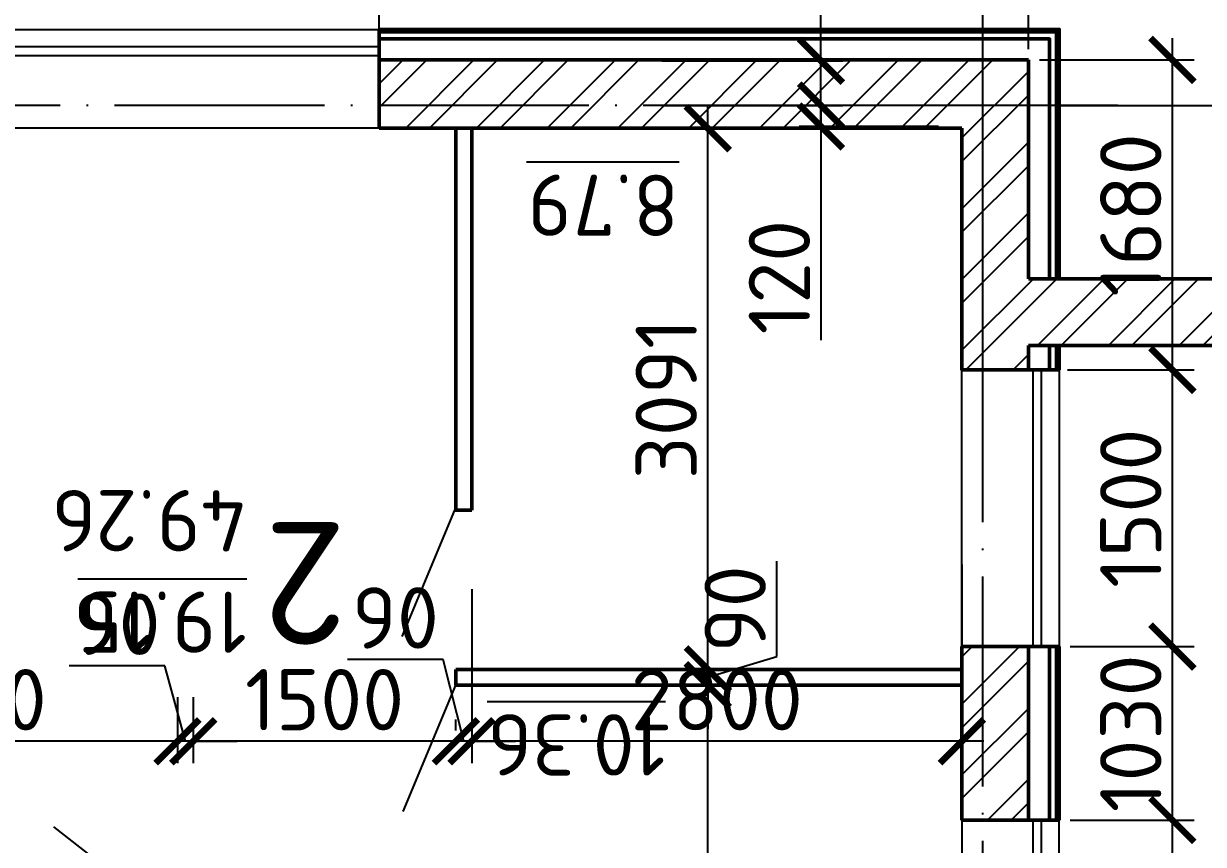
# Model space of a CAD drawing. Header units: millimetres. Extents: x -121275 to -95372, y 16759 to 40426.
# Drawn here: x -119839.7 to -119772.4, y 38828.5 to 38875.3 of the extents above; entities that cross this region are included whole.
import ezdxf

# ---------------------------------------------------------------- set-up
doc = ezdxf.new("R2010")
doc.units = ezdxf.units.MM
doc.header["$LTSCALE"] = 0.5
doc.linetypes.add('ACAD_ISO04W100', pattern=[30, 24, -3, 0, -3])
for name, color, linetype in [('оси', 7, 'ACAD_ISO04W100'), ('размеры', 7, 'Continuous'), ('тонкие', 7, 'Continuous')]:
    doc.layers.add(name, color=color, linetype=linetype)
doc.layers.add('построения', color=6, linetype='Continuous', lineweight=25)
doc.layers.add('ТОНКИЕе', color=7, linetype='Continuous', lineweight=25)
doc.styles.add('Наклонный', font='isocpeur.ttf', dxfattribs={"height": 3.5})
doc.dimstyles.new('СТРОИТЕЛЬНЫЙ', dxfattribs={"dimtxt": 3.5, "dimasz": 2.5, "dimexe": 1.25, "dimexo": 0.625, "dimtad": 1, "dimdec": 0, "dimlfac": 100, "dimdsep": 46, "dimtxsty": 'Наклонный', "dimblk1": 'ARCHTICK', "dimblk2": 'ARCHTICK', "dimsah": 1, "dimcen": 0, "dimdle": 1.25, "dimadec": 0, "dimazin": 0, "dimtfac": 0.75, "dimtdec": 0, "dimtmove": 0, "dimatfit": 3, "dimldrblk": 'ARCHTICK', "dimfxl": 1, "dimtolj": 1, "dimtzin": 0, "dimarcsym": 0})

# ---------------------------------------------------------------- blocks, each defined once
blk = doc.blocks.new('_ArchTick')
at = {"color": 0, "linetype": 'ByBlock', "const_width": 0.15}
blk.add_lwpolyline([(-0.5, -0.5), (0.5, 0.5)], dxfattribs=at)
blk = doc.blocks.new('*D1288')
at = {"layer": 'Defpoints', "color": 0, "transparency": 16777216}
for p in [(-119856.941, 38897.328), (-119856.941, 38854.06), (-119784.941, 38854.06)]:
    blk.add_point(p, dxfattribs=at)
at = {"layer": 'размеры', "color": 0, "lineweight": -2, "transparency": 16777216}
for p, q in [((-119856.941, 38854.685), (-119856.941, 38898.578)), ((-119784.941, 38854.685), (-119784.941, 38898.578)), ((-119783.691, 38897.328), (-119858.191, 38897.328))]:
    blk.add_line(p, q, dxfattribs=at)
at = {"layer": 'размеры', "color": 0, "lineweight": -2, "transparency": 16777216, "xscale": 2.5, "yscale": 2.5, "zscale": 2.5, "rotation": 180}
blk.add_blockref('_ArchTick', (-119856.941, 38897.328), dxfattribs=at)
at = {"layer": 'размеры', "color": 0, "lineweight": -2, "transparency": 16777216, "xscale": 2.5, "yscale": 2.5, "zscale": 2.5}
blk.add_blockref('_ArchTick', (-119784.941, 38897.328), dxfattribs=at)
at = {"layer": 'размеры', "color": 0, "transparency": 16777216, "insert": (-119820.941, 38899.703), "char_height": 3.5, "attachment_point": 5, "style": 'Наклонный'}
blk.add_mtext('\\A1;7200', dxfattribs=at)
blk = doc.blocks.new('*D1293')
at = {"layer": 'Defpoints', "color": 0, "transparency": 16777216}
for p in [(-119781.276, 38870.668), (-119781.276, 38798.668), (-119765.069, 38798.668)]:
    blk.add_point(p, dxfattribs=at)
at = {"layer": 'размеры', "color": 0, "lineweight": -2, "transparency": 16777216}
for p, q in [((-119765.069, 38871.918), (-119765.069, 38797.418)), ((-119780.651, 38870.668), (-119763.819, 38870.668)), ((-119780.651, 38798.668), (-119763.819, 38798.668))]:
    blk.add_line(p, q, dxfattribs=at)
at = {"layer": 'размеры', "color": 0, "lineweight": -2, "transparency": 16777216, "xscale": 2.5, "yscale": 2.5, "zscale": 2.5}
for p, rotation in [((-119765.069, 38870.668), 90), ((-119765.069, 38798.668), 270)]:
    blk.add_blockref('_ArchTick', p, dxfattribs=dict(at, rotation=rotation))
at = {"layer": 'размеры', "color": 0, "transparency": 16777216, "insert": (-119767.444, 38834.668), "char_height": 3.5, "attachment_point": 5, "rotation": 90, "style": 'Наклонный'}
blk.add_mtext('\\A1;7200', dxfattribs=at)
blk = doc.blocks.new('*D1453')
at = {"layer": 'Defpoints', "color": 0, "transparency": 16777216}
for p in [(-119777.244, 38870.668), (-119794.194, 38869.468), (-119786.86, 38869.468)]:
    blk.add_point(p, dxfattribs=at)
at = {"layer": 'размеры', "color": 0, "lineweight": -2, "transparency": 16777216}
for p, q in [((-119794.194, 38870.668), (-119794.194, 38873.168)), ((-119777.869, 38870.668), (-119795.444, 38870.668)), ((-119794.194, 38870.668), (-119794.194, 38869.468)), ((-119787.485, 38869.468), (-119795.444, 38869.468)), ((-119794.194, 38869.468), (-119794.194, 38857.268))]:
    blk.add_line(p, q, dxfattribs=at)
at = {"layer": 'размеры', "color": 0, "lineweight": -2, "transparency": 16777216, "xscale": 2.5, "yscale": 2.5, "zscale": 2.5}
for p, rotation in [((-119794.194, 38870.668), 270), ((-119794.194, 38869.468), 90)]:
    blk.add_blockref('_ArchTick', p, dxfattribs=dict(at, rotation=rotation))
at = {"layer": 'размеры', "color": 0, "transparency": 16777216, "insert": (-119796.569, 38860.868), "char_height": 3.5, "attachment_point": 5, "rotation": 90, "style": 'Наклонный'}
blk.add_mtext('\\A1;120', dxfattribs=at)
blk = doc.blocks.new('*D1298')
at = {"layer": 'Defpoints', "color": 0, "transparency": 16777216}
for p in [(-119803.901, 38873.218), (-119794.194, 38873.218), (-119803.901, 38870.668)]:
    blk.add_point(p, dxfattribs=at)
at = {"layer": 'размеры', "color": 0, "lineweight": -2, "transparency": 16777216}
for p, q in [((-119794.194, 38873.218), (-119794.194, 38883.618)), ((-119803.276, 38873.218), (-119792.944, 38873.218)), ((-119794.194, 38869.418), (-119794.194, 38873.218)), ((-119803.276, 38870.668), (-119792.944, 38870.668))]:
    blk.add_line(p, q, dxfattribs=at)
at = {"layer": 'размеры', "color": 0, "lineweight": -2, "transparency": 16777216, "xscale": 2.5, "yscale": 2.5, "zscale": 2.5}
for p, rotation in [((-119794.194, 38873.218), 90), ((-119794.194, 38870.668), 270)]:
    blk.add_blockref('_ArchTick', p, dxfattribs=dict(at, rotation=rotation))
at = {"layer": 'размеры', "color": 0, "transparency": 16777216, "insert": (-119796.569, 38879.668), "char_height": 3.5, "attachment_point": 5, "rotation": 90, "style": 'Наклонный'}
blk.add_mtext('\\A1;260', dxfattribs=at)
blk = doc.blocks.new('*D1469')
at = {"layer": 'Defpoints', "color": 0, "transparency": 16777216}
for p in [(-119800.656, 38837.568), (-119800.591, 38837.568), (-119796.838, 38800.568)]:
    blk.add_point(p, dxfattribs=at)
at = {"layer": 'размеры', "color": 0, "lineweight": -2, "transparency": 16777216}
for p, q in [((-119800.656, 38799.318), (-119800.656, 38838.818)), ((-119801.216, 38837.568), (-119801.906, 38837.568)), ((-119797.463, 38800.568), (-119801.906, 38800.568))]:
    blk.add_line(p, q, dxfattribs=at)
at = {"layer": 'размеры', "color": 0, "lineweight": -2, "transparency": 16777216, "xscale": 2.5, "yscale": 2.5, "zscale": 2.5}
for p, rotation in [((-119800.656, 38837.568), 90), ((-119800.656, 38800.568), 270)]:
    blk.add_blockref('_ArchTick', p, dxfattribs=dict(at, rotation=rotation))
at = {"layer": 'размеры', "color": 0, "transparency": 16777216, "insert": (-119803.031, 38819.068), "char_height": 3.5, "attachment_point": 5, "rotation": 90, "style": 'Наклонный'}
blk.add_mtext('\\A1;3700', dxfattribs=at)
blk = doc.blocks.new('*D1301')
at = {"layer": 'Defpoints', "color": 0, "transparency": 16777216}
for p in [(-119800.656, 38838.468), (-119800.656, 38838.468), (-119800.591, 38837.568)]:
    blk.add_point(p, dxfattribs=at)
at = {"layer": 'размеры', "color": 0, "lineweight": -2, "transparency": 16777216}
for p, q in [((-119796.719, 38839.199), (-119796.719, 38844.649)), ((-119800.656, 38838.468), (-119800.656, 38840.968)), ((-119800.656, 38838.018), (-119796.719, 38839.199)), ((-119800.656, 38837.568), (-119800.656, 38838.468)), ((-119800.656, 38837.568), (-119800.656, 38838.468)), ((-119800.031, 38838.468), (-119799.406, 38838.468)), ((-119801.216, 38837.568), (-119801.906, 38837.568)), ((-119800.656, 38837.568), (-119800.656, 38835.068))]:
    blk.add_line(p, q, dxfattribs=at)
at = {"layer": 'размеры', "color": 0, "lineweight": -2, "transparency": 16777216, "xscale": 2.5, "yscale": 2.5, "zscale": 2.5}
for p, rotation in [((-119800.656, 38838.468), 270), ((-119800.656, 38837.568), 90)]:
    blk.add_blockref('_ArchTick', p, dxfattribs=dict(at, rotation=rotation))
at = {"layer": 'размеры', "color": 0, "transparency": 16777216, "insert": (-119799.094, 38841.924), "char_height": 3.5, "attachment_point": 5, "rotation": 90, "style": 'Наклонный'}
blk.add_mtext('\\A1;90', dxfattribs=at)
blk = doc.blocks.new('*D1470')
at = {"layer": 'Defpoints', "color": 0, "transparency": 16777216}
for p in [(-119802.779, 38869.374), (-119800.656, 38869.374), (-119800.656, 38838.468)]:
    blk.add_point(p, dxfattribs=at)
at = {"layer": 'размеры', "color": 0, "lineweight": -2, "transparency": 16777216}
for p, q in [((-119800.656, 38837.218), (-119800.656, 38870.624)), ((-119802.154, 38869.374), (-119799.406, 38869.374)), ((-119800.031, 38838.468), (-119799.406, 38838.468))]:
    blk.add_line(p, q, dxfattribs=at)
at = {"layer": 'размеры', "color": 0, "lineweight": -2, "transparency": 16777216, "xscale": 2.5, "yscale": 2.5, "zscale": 2.5}
for p, rotation in [((-119800.656, 38869.374), 90), ((-119800.656, 38838.468), 270)]:
    blk.add_blockref('_ArchTick', p, dxfattribs=dict(at, rotation=rotation))
at = {"layer": 'размеры', "color": 0, "transparency": 16777216, "insert": (-119803.031, 38853.921), "char_height": 3.5, "attachment_point": 5, "rotation": 90, "style": 'Наклонный'}
blk.add_mtext('\\A1;3091', dxfattribs=at)
blk = doc.blocks.new('*D1270')
at = {"layer": 'Defpoints', "color": 0, "transparency": 16777216}
for p in [(-119786.141, 38845.076), (-119814.141, 38843.678), (-119814.141, 38834.364)]:
    blk.add_point(p, dxfattribs=at)
at = {"layer": 'размеры', "color": 0, "lineweight": -2, "transparency": 16777216}
for p, q in [((-119786.141, 38844.451), (-119786.141, 38833.114)), ((-119814.141, 38843.053), (-119814.141, 38833.114)), ((-119784.891, 38834.364), (-119815.391, 38834.364))]:
    blk.add_line(p, q, dxfattribs=at)
at = {"layer": 'размеры', "color": 0, "lineweight": -2, "transparency": 16777216, "xscale": 2.5, "yscale": 2.5, "zscale": 2.5, "rotation": 180}
blk.add_blockref('_ArchTick', (-119814.141, 38834.364), dxfattribs=at)
at = {"layer": 'размеры', "color": 0, "lineweight": -2, "transparency": 16777216, "xscale": 2.5, "yscale": 2.5, "zscale": 2.5}
blk.add_blockref('_ArchTick', (-119786.141, 38834.364), dxfattribs=at)
at = {"layer": 'размеры', "color": 0, "transparency": 16777216, "insert": (-119800.141, 38836.739), "char_height": 3.5, "attachment_point": 5, "style": 'Наклонный'}
blk.add_mtext('\\A1;2800', dxfattribs=at)
blk = doc.blocks.new('*D1271')
at = {"layer": 'Defpoints', "color": 0, "transparency": 16777216}
for p in [(-119814.141, 38843.678), (-119815.041, 38834.364), (-119815.041, 38834.364)]:
    blk.add_point(p, dxfattribs=at)
at = {"layer": 'размеры', "color": 0, "lineweight": -2, "transparency": 16777216}
for p, q in [((-119814.141, 38843.053), (-119814.141, 38833.114)), ((-119815.773, 38839.034), (-119821.223, 38839.034)), ((-119814.591, 38834.364), (-119815.773, 38839.034)), ((-119815.041, 38834.989), (-119815.041, 38835.614)), ((-119815.041, 38834.364), (-119817.541, 38834.364)), ((-119814.141, 38834.364), (-119815.041, 38834.364)), ((-119814.141, 38834.364), (-119815.041, 38834.364)), ((-119814.141, 38834.364), (-119811.641, 38834.364))]:
    blk.add_line(p, q, dxfattribs=at)
at = {"layer": 'размеры', "color": 0, "lineweight": -2, "transparency": 16777216, "xscale": 2.5, "yscale": 2.5, "zscale": 2.5}
blk.add_blockref('_ArchTick', (-119815.041, 38834.364), dxfattribs=at)
at = {"layer": 'размеры', "color": 0, "lineweight": -2, "transparency": 16777216, "xscale": 2.5, "yscale": 2.5, "zscale": 2.5, "rotation": 180}
blk.add_blockref('_ArchTick', (-119814.141, 38834.364), dxfattribs=at)
at = {"layer": 'размеры', "color": 0, "transparency": 16777216, "insert": (-119818.498, 38841.409), "char_height": 3.5, "attachment_point": 5, "style": 'Наклонный'}
blk.add_mtext('\\A1;90', dxfattribs=at)
blk = doc.blocks.new('*D1272')
at = {"layer": 'Defpoints', "color": 0, "transparency": 16777216}
for p in [(-119830.041, 38837.465), (-119830.041, 38834.364), (-119815.041, 38834.364)]:
    blk.add_point(p, dxfattribs=at)
at = {"layer": 'размеры', "color": 0, "lineweight": -2, "transparency": 16777216}
for p, q in [((-119830.041, 38836.84), (-119830.041, 38833.114)), ((-119815.041, 38834.989), (-119815.041, 38835.614)), ((-119813.791, 38834.364), (-119831.291, 38834.364))]:
    blk.add_line(p, q, dxfattribs=at)
at = {"layer": 'размеры', "color": 0, "lineweight": -2, "transparency": 16777216, "xscale": 2.5, "yscale": 2.5, "zscale": 2.5, "rotation": 180}
blk.add_blockref('_ArchTick', (-119830.041, 38834.364), dxfattribs=at)
at = {"layer": 'размеры', "color": 0, "lineweight": -2, "transparency": 16777216, "xscale": 2.5, "yscale": 2.5, "zscale": 2.5}
blk.add_blockref('_ArchTick', (-119815.041, 38834.364), dxfattribs=at)
at = {"layer": 'размеры', "color": 0, "transparency": 16777216, "insert": (-119822.541, 38836.739), "char_height": 3.5, "attachment_point": 5, "style": 'Наклонный'}
blk.add_mtext('\\A1;1500', dxfattribs=at)
blk = doc.blocks.new('*D1273')
at = {"layer": 'Defpoints', "color": 0, "transparency": 16777216}
for p in [(-119830.94, 38837.505), (-119830.041, 38837.505), (-119830.94, 38834.364)]:
    blk.add_point(p, dxfattribs=at)
at = {"layer": 'размеры', "color": 0, "lineweight": -2, "transparency": 16777216}
for p, q in [((-119831.672, 38838.673), (-119837.122, 38838.673)), ((-119830.491, 38834.364), (-119831.672, 38838.673)), ((-119830.94, 38836.88), (-119830.94, 38833.114)), ((-119830.041, 38836.88), (-119830.041, 38833.114)), ((-119830.94, 38834.364), (-119833.44, 38834.364)), ((-119830.041, 38834.364), (-119830.94, 38834.364)), ((-119830.041, 38834.364), (-119830.94, 38834.364)), ((-119830.041, 38834.364), (-119827.541, 38834.364))]:
    blk.add_line(p, q, dxfattribs=at)
at = {"layer": 'размеры', "color": 0, "lineweight": -2, "transparency": 16777216, "xscale": 2.5, "yscale": 2.5, "zscale": 2.5}
blk.add_blockref('_ArchTick', (-119830.94, 38834.364), dxfattribs=at)
at = {"layer": 'размеры', "color": 0, "lineweight": -2, "transparency": 16777216, "xscale": 2.5, "yscale": 2.5, "zscale": 2.5, "rotation": 180}
blk.add_blockref('_ArchTick', (-119830.041, 38834.364), dxfattribs=at)
at = {"layer": 'размеры', "color": 0, "transparency": 16777216, "insert": (-119834.397, 38841.048), "char_height": 3.5, "attachment_point": 5, "style": 'Наклонный'}
blk.add_mtext('\\A1;90', dxfattribs=at)
blk = doc.blocks.new('*D1274')
at = {"layer": 'Defpoints', "color": 0, "transparency": 16777216}
for p in [(-119855.041, 38839.069), (-119830.94, 38837.465), (-119855.041, 38834.364)]:
    blk.add_point(p, dxfattribs=at)
at = {"layer": 'размеры', "color": 0, "lineweight": -2, "transparency": 16777216}
for p, q in [((-119855.041, 38838.444), (-119855.041, 38833.114)), ((-119830.94, 38836.84), (-119830.94, 38833.114)), ((-119829.69, 38834.364), (-119856.291, 38834.364))]:
    blk.add_line(p, q, dxfattribs=at)
at = {"layer": 'размеры', "color": 0, "lineweight": -2, "transparency": 16777216, "xscale": 2.5, "yscale": 2.5, "zscale": 2.5, "rotation": 180}
blk.add_blockref('_ArchTick', (-119855.041, 38834.364), dxfattribs=at)
at = {"layer": 'размеры', "color": 0, "lineweight": -2, "transparency": 16777216, "xscale": 2.5, "yscale": 2.5, "zscale": 2.5}
blk.add_blockref('_ArchTick', (-119830.94, 38834.364), dxfattribs=at)
at = {"layer": 'размеры', "color": 0, "transparency": 16777216, "insert": (-119842.991, 38836.739), "char_height": 3.5, "attachment_point": 5, "style": 'Наклонный'}
blk.add_mtext('\\A1;2410', dxfattribs=at)
blk = doc.blocks.new('*D1282')
at = {"layer": 'Defpoints', "color": 0, "transparency": 16777216}
for p in [(-119844.57, 38869.379), (-119818.471, 38869.379), (-119818.471, 38826.822)]:
    blk.add_point(p, dxfattribs=at)
at = {"layer": 'размеры', "color": 0, "lineweight": -2, "transparency": 16777216}
for p, q in [((-119844.57, 38825.572), (-119844.57, 38870.629)), ((-119819.096, 38869.379), (-119845.82, 38869.379)), ((-119819.096, 38826.822), (-119845.82, 38826.822))]:
    blk.add_line(p, q, dxfattribs=at)
at = {"layer": 'размеры', "color": 0, "lineweight": -2, "transparency": 16777216, "xscale": 2.5, "yscale": 2.5, "zscale": 2.5}
for p, rotation in [((-119844.57, 38869.379), 90), ((-119844.57, 38826.822), 270)]:
    blk.add_blockref('_ArchTick', p, dxfattribs=dict(at, rotation=rotation))
at = {"layer": 'размеры', "color": 0, "transparency": 16777216, "insert": (-119846.945, 38848.1), "char_height": 3.5, "attachment_point": 5, "rotation": 90, "style": 'Наклонный'}
blk.add_mtext('\\A1;4256', dxfattribs=at)
blk = doc.blocks.new('*D1507')
at = {"layer": 'Defpoints', "color": 0, "transparency": 16777216}
for p in [(-119780.591, 38829.866), (-119774.126, 38829.866), (-119780.591, 38813.231)]:
    blk.add_point(p, dxfattribs=at)
at = {"layer": 'размеры', "color": 0, "lineweight": -2, "transparency": 16777216}
for p, q in [((-119774.126, 38811.981), (-119774.126, 38831.116)), ((-119779.966, 38829.866), (-119772.876, 38829.866)), ((-119779.966, 38813.231), (-119772.876, 38813.231))]:
    blk.add_line(p, q, dxfattribs=at)
at = {"layer": 'размеры', "color": 0, "lineweight": -2, "transparency": 16777216, "xscale": 2.5, "yscale": 2.5, "zscale": 2.5}
for p, rotation in [((-119774.126, 38829.866), 90), ((-119774.126, 38813.231), 270)]:
    blk.add_blockref('_ArchTick', p, dxfattribs=dict(at, rotation=rotation))
at = {"layer": 'размеры', "color": 0, "transparency": 16777216, "insert": (-119776.501, 38821.548), "char_height": 3.5, "attachment_point": 5, "rotation": 90, "style": 'Наклонный'}
blk.add_mtext('\\A1;1500', dxfattribs=at)
blk = doc.blocks.new('*D1508')
at = {"layer": 'Defpoints', "color": 0, "transparency": 16777216}
for p in [(-119780.591, 38839.771), (-119774.126, 38839.771), (-119780.591, 38829.866)]:
    blk.add_point(p, dxfattribs=at)
at = {"layer": 'размеры', "color": 0, "lineweight": -2, "transparency": 16777216}
for p, q in [((-119774.126, 38828.616), (-119774.126, 38841.021)), ((-119779.966, 38839.771), (-119772.876, 38839.771)), ((-119779.966, 38829.866), (-119772.876, 38829.866))]:
    blk.add_line(p, q, dxfattribs=at)
at = {"layer": 'размеры', "color": 0, "lineweight": -2, "transparency": 16777216, "xscale": 2.5, "yscale": 2.5, "zscale": 2.5}
for p, rotation in [((-119774.126, 38839.771), 90), ((-119774.126, 38829.866), 270)]:
    blk.add_blockref('_ArchTick', p, dxfattribs=dict(at, rotation=rotation))
at = {"layer": 'размеры', "color": 0, "transparency": 16777216, "insert": (-119776.501, 38834.818), "char_height": 3.5, "attachment_point": 5, "rotation": 90, "style": 'Наклонный'}
blk.add_mtext('\\A1;1030', dxfattribs=at)
blk = doc.blocks.new('*D1509')
at = {"layer": 'Defpoints', "color": 0, "transparency": 16777216}
for p in [(-119780.741, 38855.571), (-119774.126, 38855.571), (-119780.591, 38839.771)]:
    blk.add_point(p, dxfattribs=at)
at = {"layer": 'размеры', "color": 0, "lineweight": -2, "transparency": 16777216}
for p, q in [((-119774.126, 38838.521), (-119774.126, 38856.821)), ((-119780.116, 38855.571), (-119772.876, 38855.571)), ((-119779.966, 38839.771), (-119772.876, 38839.771))]:
    blk.add_line(p, q, dxfattribs=at)
at = {"layer": 'размеры', "color": 0, "lineweight": -2, "transparency": 16777216, "xscale": 2.5, "yscale": 2.5, "zscale": 2.5}
for p, rotation in [((-119774.126, 38855.571), 90), ((-119774.126, 38839.771), 270)]:
    blk.add_blockref('_ArchTick', p, dxfattribs=dict(at, rotation=rotation))
at = {"layer": 'размеры', "color": 0, "transparency": 16777216, "insert": (-119776.501, 38847.671), "char_height": 3.5, "attachment_point": 5, "rotation": 90, "style": 'Наклонный'}
blk.add_mtext('\\A1;1500', dxfattribs=at)
blk = doc.blocks.new('*D1510')
at = {"layer": 'Defpoints', "color": 0, "transparency": 16777216}
for p in [(-119782.341, 38873.268), (-119774.126, 38873.268), (-119780.741, 38855.571)]:
    blk.add_point(p, dxfattribs=at)
at = {"layer": 'размеры', "color": 0, "lineweight": -2, "transparency": 16777216}
for p, q in [((-119774.126, 38854.321), (-119774.126, 38874.518)), ((-119781.716, 38873.268), (-119772.876, 38873.268)), ((-119780.116, 38855.571), (-119772.876, 38855.571))]:
    blk.add_line(p, q, dxfattribs=at)
at = {"layer": 'размеры', "color": 0, "lineweight": -2, "transparency": 16777216, "xscale": 2.5, "yscale": 2.5, "zscale": 2.5}
for p, rotation in [((-119774.126, 38873.268), 90), ((-119774.126, 38855.571), 270)]:
    blk.add_blockref('_ArchTick', p, dxfattribs=dict(at, rotation=rotation))
at = {"layer": 'размеры', "color": 0, "transparency": 16777216, "insert": (-119776.501, 38864.419), "char_height": 3.5, "attachment_point": 5, "rotation": 90, "style": 'Наклонный'}
blk.add_mtext('\\A1;1680', dxfattribs=at)
blk = doc.blocks.new('*D1518')
at = {"layer": 'Defpoints', "color": 0, "transparency": 16777216}
for p in [(-119819.417, 38884.12), (-119819.417, 38873.518), (-119782.341, 38873.268)]:
    blk.add_point(p, dxfattribs=at)
at = {"layer": 'размеры', "color": 0, "lineweight": -2, "transparency": 16777216}
for p, q in [((-119819.417, 38874.143), (-119819.417, 38885.37)), ((-119782.341, 38873.893), (-119782.341, 38885.37)), ((-119781.091, 38884.12), (-119820.667, 38884.12))]:
    blk.add_line(p, q, dxfattribs=at)
at = {"layer": 'размеры', "color": 0, "lineweight": -2, "transparency": 16777216, "xscale": 2.5, "yscale": 2.5, "zscale": 2.5, "rotation": 180}
blk.add_blockref('_ArchTick', (-119819.417, 38884.12), dxfattribs=at)
at = {"layer": 'размеры', "color": 0, "lineweight": -2, "transparency": 16777216, "xscale": 2.5, "yscale": 2.5, "zscale": 2.5}
blk.add_blockref('_ArchTick', (-119782.341, 38884.12), dxfattribs=at)
at = {"layer": 'размеры', "color": 0, "transparency": 16777216, "insert": (-119800.879, 38886.495), "char_height": 3.5, "attachment_point": 5, "style": 'Наклонный'}
blk.add_mtext('\\A1;3630', dxfattribs=at)
blk = doc.blocks.new('*D1519')
at = {"layer": 'Defpoints', "color": 0, "transparency": 16777216}
for p in [(-119840.417, 38884.12), (-119840.417, 38875.018), (-119819.417, 38873.518)]:
    blk.add_point(p, dxfattribs=at)
at = {"layer": 'размеры', "color": 0, "lineweight": -2, "transparency": 16777216}
for p, q in [((-119840.417, 38875.643), (-119840.417, 38885.37)), ((-119819.417, 38874.143), (-119819.417, 38885.37)), ((-119818.167, 38884.12), (-119841.667, 38884.12))]:
    blk.add_line(p, q, dxfattribs=at)
at = {"layer": 'размеры', "color": 0, "lineweight": -2, "transparency": 16777216, "xscale": 2.5, "yscale": 2.5, "zscale": 2.5, "rotation": 180}
blk.add_blockref('_ArchTick', (-119840.417, 38884.12), dxfattribs=at)
at = {"layer": 'размеры', "color": 0, "lineweight": -2, "transparency": 16777216, "xscale": 2.5, "yscale": 2.5, "zscale": 2.5}
blk.add_blockref('_ArchTick', (-119819.417, 38884.12), dxfattribs=at)
at = {"layer": 'размеры', "color": 0, "transparency": 16777216, "insert": (-119829.917, 38886.495), "char_height": 3.5, "attachment_point": 5, "style": 'Наклонный'}
blk.add_mtext('\\A1;2100', dxfattribs=at)
blk = doc.blocks.new('*D1520')
at = {"layer": 'Defpoints', "color": 0, "transparency": 16777216}
for p in [(-119866.841, 38884.12), (-119866.841, 38875.018), (-119840.417, 38875.018)]:
    blk.add_point(p, dxfattribs=at)
at = {"layer": 'размеры', "color": 0, "lineweight": -2, "transparency": 16777216}
for p, q in [((-119866.841, 38875.643), (-119866.841, 38885.37)), ((-119840.417, 38875.643), (-119840.417, 38885.37)), ((-119839.167, 38884.12), (-119868.091, 38884.12))]:
    blk.add_line(p, q, dxfattribs=at)
at = {"layer": 'размеры', "color": 0, "lineweight": -2, "transparency": 16777216, "xscale": 2.5, "yscale": 2.5, "zscale": 2.5, "rotation": 180}
blk.add_blockref('_ArchTick', (-119866.841, 38884.12), dxfattribs=at)
at = {"layer": 'размеры', "color": 0, "lineweight": -2, "transparency": 16777216, "xscale": 2.5, "yscale": 2.5, "zscale": 2.5}
blk.add_blockref('_ArchTick', (-119840.417, 38884.12), dxfattribs=at)
at = {"layer": 'размеры', "color": 0, "transparency": 16777216, "insert": (-119853.629, 38886.495), "char_height": 3.5, "attachment_point": 5, "style": 'Наклонный'}
blk.add_mtext('\\A1;2590', dxfattribs=at)

msp = doc.modelspace()

# ---------------------------------------------------------------- hatches: boundary and pattern name
at = {"layer": 'тонкие', "transparency": 33554687}
h = msp.add_hatch(dxfattribs=at)
h.set_pattern_fill('ANSI32', color=6, scale=0.3, angle=180)
h.set_pattern_definition([(225, (-239994.2577, 77208.4674), (2.02055763, -2.02055763), []), (225, (-239995.6047, 77208.4674), (2.02055763, -2.02055763), [])])
h.paths.add_polyline_path([(-119819.417, 38870.668), (-119782.341, 38870.668), (-119782.341, 38873.268), (-119784.941, 38873.268), (-119819.417, 38873.268)])
h.paths.add_polyline_path([(-119819.417, 38869.381), (-119786.141, 38869.368), (-119786.141, 38855.571), (-119784.941, 38855.571), (-119784.941, 38870.668), (-119819.417, 38870.668)])
h.paths.add_polyline_path([(-119784.941, 38855.571), (-119782.341, 38855.571), (-119782.341, 38856.968), (-119782.341, 38856.968), (-119782.341, 38856.968), (-119764.041, 38856.968), (-119764.041, 38860.768), (-119782.341, 38860.768), (-119782.341, 38870.668), (-119784.941, 38870.668)])
h.paths.add_polyline_path([(-119784.941, 38829.866), (-119782.341, 38829.866), (-119782.341, 38839.771), (-119784.941, 38839.771)])
h.paths.add_polyline_path([(-119786.141, 38829.866), (-119784.941, 38829.866), (-119784.941, 38839.771), (-119786.141, 38839.771)])
h.paths.add_polyline_path([(-119786.141, 38800.568), (-119786.141, 38798.668), (-119784.941, 38798.668), (-119784.941, 38813.231), (-119786.141, 38813.231)])
h.paths.add_polyline_path([(-119784.941, 38712.48), (-119782.341, 38712.48), (-119782.341, 38733.78), (-119764.041, 38733.78), (-119764.041, 38737.58), (-119782.341, 38737.58), (-119782.341, 38737.58), (-119782.341, 38733.78), (-119782.341, 38737.58), (-119782.341, 38740.08), (-119784.941, 38740.08)])
h.paths.add_polyline_path([(-119786.141, 38735.668), (-119784.941, 38735.668), (-119784.941, 38740.08), (-119786.141, 38740.08)])
h.paths.add_polyline_path([(-119786.141, 38733.368), (-119786.141, 38721.58), (-119786.141, 38712.48), (-119784.941, 38712.48), (-119784.941, 38735.668), (-119786.141, 38735.668)])
h.paths.add_polyline_path([(-119784.941, 38786.381), (-119782.341, 38786.381), (-119782.341, 38796.768), (-119764.041, 38796.768), (-119764.041, 38800.568), (-119782.341, 38800.568), (-119782.341, 38813.231), (-119784.941, 38813.231)])
h.paths.add_polyline_path([(-119782.341, 38771.381), (-119784.941, 38771.381), (-119784.941, 38755.08), (-119782.341, 38755.08)])
h.paths.add_polyline_path([(-119784.941, 38771.381), (-119786.141, 38771.381), (-119786.141, 38755.08), (-119784.941, 38755.08)])

# ---------------------------------------------------------------- linework, layer by layer
at = {"layer": 'оси', "color": 0}
for points in [[(-119777.244, 38870.668), (-119968.973, 38870.668)], [(-119784.941, 38771.381), (-119784.941, 38870.668)]]:
    msp.add_lwpolyline(points, dxfattribs=at)
at = {"layer": 'построения', "lineweight": 50}
for points in [[(-119784.941, 38873.268), (-119784.941, 38873.268), (-119819.417, 38873.268)], [(-119782.341, 38873.268), (-119784.941, 38873.268)], [(-119782.341, 38860.768), (-119782.341, 38873.268)], [(-119786.141, 38855.571), (-119786.141, 38869.368)], [(-119782.341, 38855.571), (-119782.341, 38856.968)], [(-119786.141, 38829.866), (-119786.141, 38839.771)], [(-119782.341, 38829.866), (-119782.341, 38839.771)]]:
    msp.add_lwpolyline(points, dxfattribs=at)
at = {"layer": 'ТОНКИЕе', "color": 6}
for points in [[(-119819.417, 38869.381), (-119840.417, 38869.381), (-119840.417, 38875.018), (-119819.417, 38875.018), (-119819.417, 38874.018), (-119840.417, 38874.018), (-119840.417, 38873.518), (-119819.417, 38873.518)], [(-119786.141, 38839.771), (-119786.141, 38855.571), (-119780.591, 38855.571), (-119780.591, 38839.771), (-119781.591, 38839.771), (-119781.591, 38855.571), (-119782.091, 38855.571), (-119782.091, 38839.771)], [(-119818.103, 38840.352), (-119815.101, 38847.568)], [(-119818.044, 38830.352), (-119815.041, 38837.568)], [(-119831.963, 38824.759), (-119838.008, 38829.484)], [(-119786.141, 38829.866), (-119786.141, 38813.231), (-119780.591, 38813.231), (-119781.591, 38813.231), (-119781.591, 38829.866), (-119782.091, 38829.866), (-119782.091, 38813.231)], [(-119780.591, 38813.231), (-119780.591, 38829.866)]]:
    msp.add_lwpolyline(points, dxfattribs=at)
at = {"layer": 'ТОНКИЕе', "color": 6, "lineweight": 50}
for points in [[(-119819.417, 38869.381), (-119819.417, 38873.268), (-119819.417, 38875.018)], [(-119819.417, 38875.018), (-119780.741, 38875.018), (-119780.591, 38875.018), (-119780.591, 38860.768)], [(-119819.417, 38874.868), (-119781.141, 38874.868), (-119780.741, 38874.868), (-119780.741, 38860.768)], [(-119819.417, 38874.468), (-119782.341, 38874.468), (-119781.141, 38874.468), (-119781.141, 38860.768)], [(-119786.141, 38869.368), (-119819.417, 38869.381)], [(-119814.141, 38847.568), (-119814.141, 38869.379), (-119814.141, 38869.379), (-119815.041, 38869.379), (-119815.041, 38847.568)], [(-119782.341, 38860.768), (-119764.041, 38860.768), (-119764.041, 38856.968), (-119782.341, 38856.968)], [(-119781.141, 38856.968), (-119781.141, 38855.571)], [(-119780.741, 38856.968), (-119780.741, 38855.571)], [(-119780.591, 38856.968), (-119780.591, 38855.571)], [(-119780.591, 38855.571), (-119786.141, 38855.571), (-119786.141, 38855.571)], [(-119815.101, 38847.568), (-119814.141, 38847.568)], [(-119780.591, 38839.771), (-119786.141, 38839.771)], [(-119781.141, 38839.771), (-119781.141, 38829.866)], [(-119780.741, 38839.771), (-119780.741, 38829.866)], [(-119780.591, 38839.771), (-119780.591, 38829.866)], [(-119815.041, 38838.468), (-119815.041, 38837.568)], [(-119814.141, 38838.468), (-119815.041, 38838.468)], [(-119814.141, 38838.468), (-119786.141, 38838.468)], [(-119786.141, 38829.866), (-119786.141, 38837.568), (-119815.041, 38837.568)], [(-119815.041, 38837.568), (-119814.141, 38837.568)], [(-119780.591, 38829.866), (-119786.141, 38829.866)]]:
    msp.add_lwpolyline(points, dxfattribs=at)

# ---------------------------------------------------------------- texts
at = {"color": 7, "char_height": 3.5, "attachment_point": 1, "rotation": 180, "style": 'Наклонный'}
for s, width, insert in [('{\\fISOCPEUR|b1|i0|c204|p34;\\L8.79}', 11, (-119802.298, 38863.227)), ('{\\fISOCPEUR|b1|i0|c204|p34;49.26}', 14.01196, (-119826.976, 38845.211)), ('{\\fISOCPEUR|b1|i0|c204|p34;\\L19.15}', 11, (-119826.976, 38839.418)), ('{\\fISOCPEUR|b1|i0|c204|p34;\\L10.36}', 11, (-119803.077, 38832.412))]:
    msp.add_mtext_dynamic_manual_height_columns(s, width=width, gutter_width=35, heights=[0], dxfattribs=dict(at, insert=insert))
at = {"color": 7, "lineweight": 50, "insert": (-119821.244, 38839.885), "char_height": 3.5, "attachment_point": 1, "rotation": 180, "style": 'Наклонный'}
msp.add_mtext_dynamic_manual_height_columns('\\A1;{\\H2x;\\Q0;2\\H0.5x; }', width=42.38036, gutter_width=35, heights=[0], dxfattribs=at)

# ---------------------------------------------------------------- dimensions: what is measured, and where the dimension line sits
at = {"layer": 'размеры'}
dim = msp.add_linear_dim(base=(-119856.941, 38897.328), p1=(-119784.941, 38854.06), p2=(-119856.941, 38854.06), angle=180, dimstyle='СТРОИТЕЛЬНЫЙ', dxfattribs=at)
dim.commit()
dim.dimension.update_dxf_attribs({"geometry": '*D1288', "text_midpoint": (-119820.941, 38899.703)})
at = {"layer": 'размеры', "color": 6}
for base, p1, p2, angle, text, picture, middle in [((-119866.841, 38884.12), (-119840.417, 38875.018), (-119866.841, 38875.018), 180, '2590', '*D1520', (-119853.629, 38886.495)), ((-119774.126, 38873.268), (-119780.741, 38855.571), (-119782.341, 38873.268), 270, '1680', '*D1510', (-119776.501, 38864.419)), ((-119774.126, 38855.571), (-119780.591, 38839.771), (-119780.741, 38855.571), 270, '1500', '*D1509', (-119776.501, 38847.671)), ((-119774.126, 38839.771), (-119780.591, 38829.866), (-119780.591, 38839.771), 270, '1030', '*D1508', (-119776.501, 38834.818)), ((-119774.126, 38829.866), (-119780.591, 38813.231), (-119780.591, 38829.866), 270, '1500', '*D1507', (-119776.501, 38821.548))]:
    dim = msp.add_linear_dim(base=base, p1=p1, p2=p2, angle=angle, text=text, dimstyle='СТРОИТЕЛЬНЫЙ', override={"dimtmove": 1}, dxfattribs=at)
    dim.commit()
    dim.dimension.update_dxf_attribs({"geometry": picture, "text_midpoint": middle})
for base, p1, p2, angle, picture, middle in [((-119840.417, 38884.12), (-119819.417, 38873.518), (-119840.417, 38875.018), 180, '*D1519', (-119829.917, 38886.495)), ((-119800.656, 38869.374), (-119800.656, 38838.468), (-119802.779, 38869.374), 270, '*D1470', (-119803.031, 38853.921)), ((-119800.656, 38838.468), (-119800.591, 38837.568), (-119800.656, 38838.468), 270, '*D1301', (-119799.094, 38839.824)), ((-119855.041, 38834.364), (-119830.94, 38837.465), (-119855.041, 38839.069), 180, '*D1274', (-119842.991, 38836.739)), ((-119830.041, 38834.364), (-119815.041, 38834.364), (-119830.041, 38837.465), 180, '*D1272', (-119822.541, 38836.739))]:
    dim = msp.add_linear_dim(base=base, p1=p1, p2=p2, angle=angle, dimstyle='СТРОИТЕЛЬНЫЙ', override={"dimtmove": 1}, dxfattribs=at)
    dim.commit()
    dim.dimension.update_dxf_attribs({"geometry": picture, "text_midpoint": middle})
dim = msp.add_linear_dim(base=(-119819.417, 38884.12), p1=(-119782.341, 38873.268), p2=(-119819.417, 38873.518), angle=180, text='3630', dimstyle='СТРОИТЕЛЬНЫЙ', dxfattribs=at)
dim.commit()
dim.dimension.update_dxf_attribs({"geometry": '*D1518', "text_midpoint": (-119800.879, 38886.495)})
at = {"layer": 'размеры'}
dim = msp.add_linear_dim(base=(-119794.194, 38873.218), p1=(-119803.901, 38870.668), p2=(-119803.901, 38873.218), angle=270, text='260', dimstyle='СТРОИТЕЛЬНЫЙ', dxfattribs=at)
dim.commit()
dim.dimension.update_dxf_attribs({"geometry": '*D1298', "text_midpoint": (-119794.194, 38879.668), "dimtype": 160})
dim = msp.add_linear_dim(base=(-119794.194, 38869.468), p1=(-119777.244, 38870.668), p2=(-119786.86, 38869.468), angle=270, dimstyle='СТРОИТЕЛЬНЫЙ', dxfattribs=at)
dim.commit()
dim.dimension.update_dxf_attribs({"geometry": '*D1453', "text_midpoint": (-119794.194, 38860.868), "dimtype": 160})
dim = msp.add_linear_dim(base=(-119765.069, 38798.668), p1=(-119781.276, 38870.668), p2=(-119781.276, 38798.668), angle=270, dimstyle='СТРОИТЕЛЬНЫЙ', override={"dimtxsty": 'Наклонный'}, dxfattribs=at)
dim.commit()
dim.dimension.update_dxf_attribs({"geometry": '*D1293', "text_midpoint": (-119767.444, 38834.668)})
at = {"layer": 'размеры', "color": 6}
for base, p1, p2, angle, picture, middle in [((-119844.57, 38869.379), (-119818.471, 38826.822), (-119818.471, 38869.379), 270, '*D1282', (-119846.945, 38848.1)), ((-119814.141, 38834.364), (-119786.141, 38845.076), (-119814.141, 38843.678), 180, '*D1270', (-119800.141, 38836.739))]:
    dim = msp.add_linear_dim(base=base, p1=p1, p2=p2, angle=angle, dimstyle='СТРОИТЕЛЬНЫЙ', dxfattribs=at)
    dim.commit()
    dim.dimension.update_dxf_attribs({"geometry": picture, "text_midpoint": middle})
for base, p1, p2, angle, picture, middle in [((-119815.041, 38834.364), (-119814.141, 38843.678), (-119815.041, 38834.364), 180, '*D1271', (-119816.398, 38839.034)), ((-119830.94, 38834.364), (-119830.041, 38837.505), (-119830.94, 38837.505), 180, '*D1273', (-119832.297, 38838.673)), ((-119800.656, 38837.568), (-119796.838, 38800.568), (-119800.591, 38837.568), 270, '*D1469', (-119800.656, 38819.068))]:
    dim = msp.add_linear_dim(base=base, p1=p1, p2=p2, angle=angle, dimstyle='СТРОИТЕЛЬНЫЙ', override={"dimtmove": 1}, dxfattribs=at)
    dim.commit()
    dim.dimension.update_dxf_attribs({"geometry": picture, "text_midpoint": middle, "dimtype": 160})

doc.saveas('drawing.dxf')
